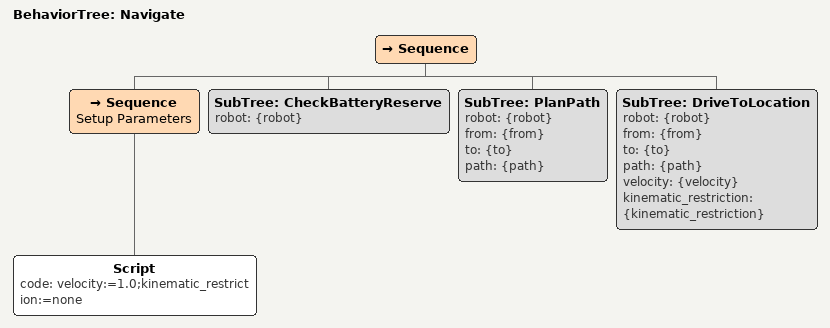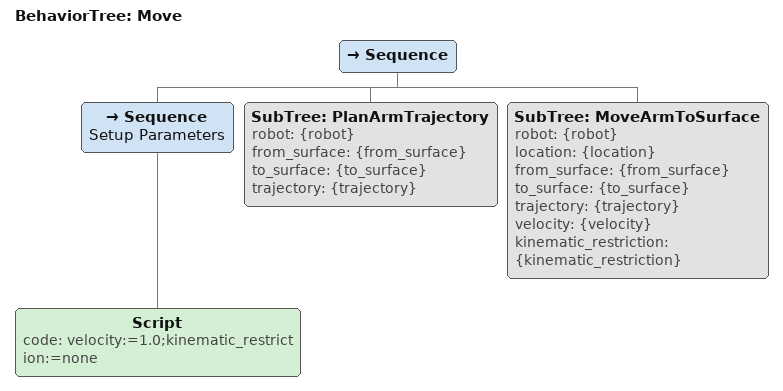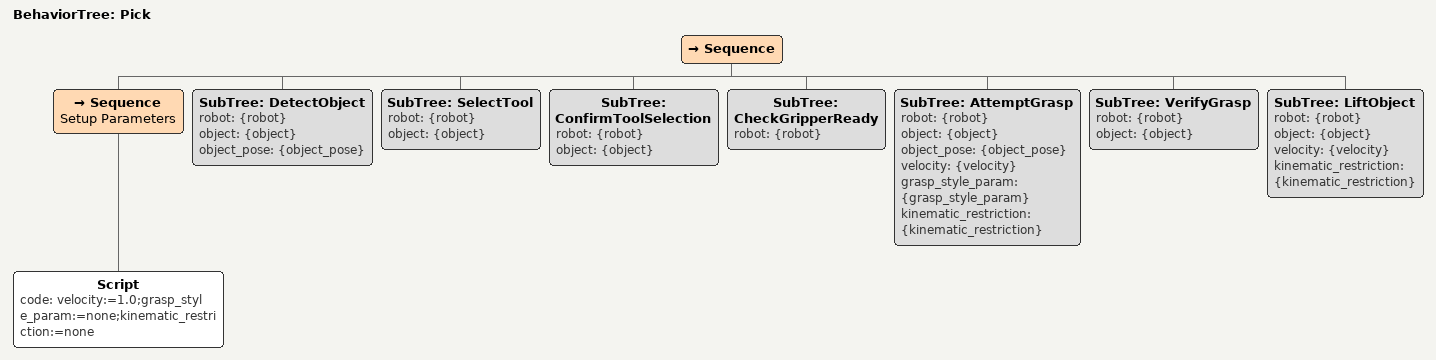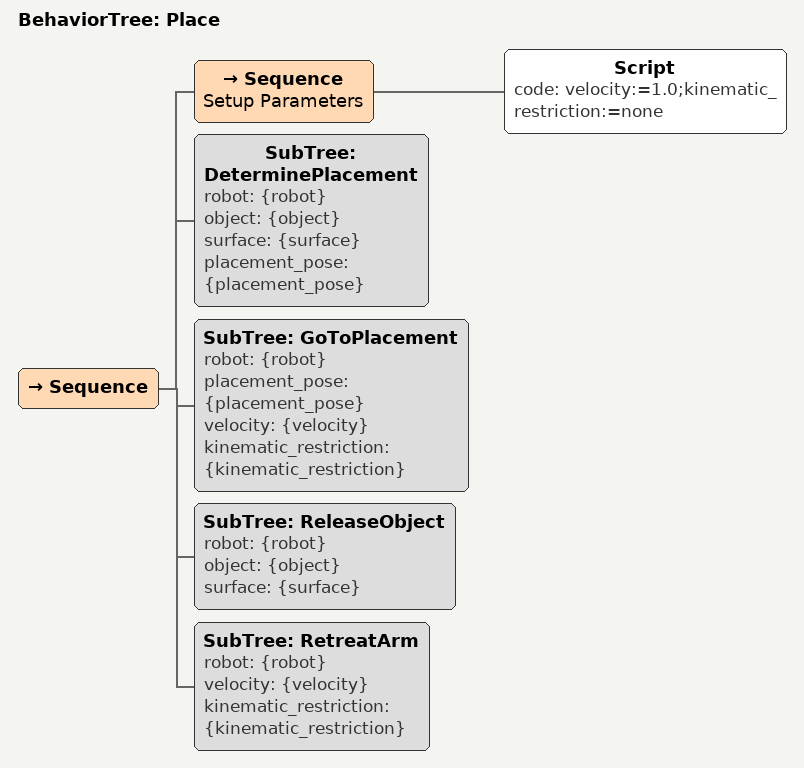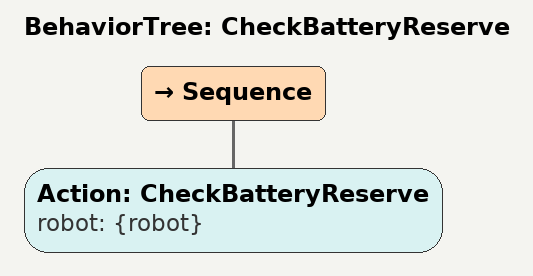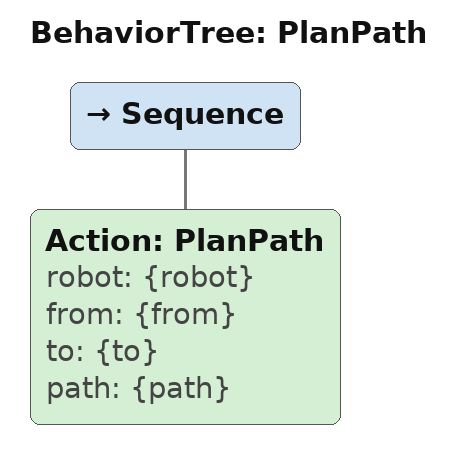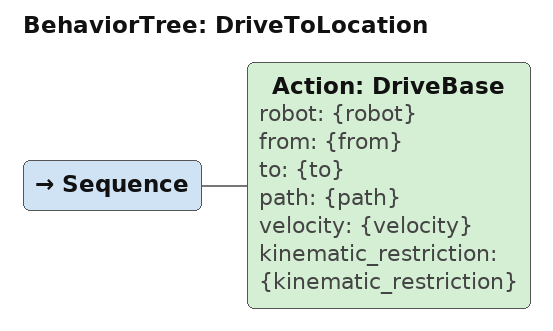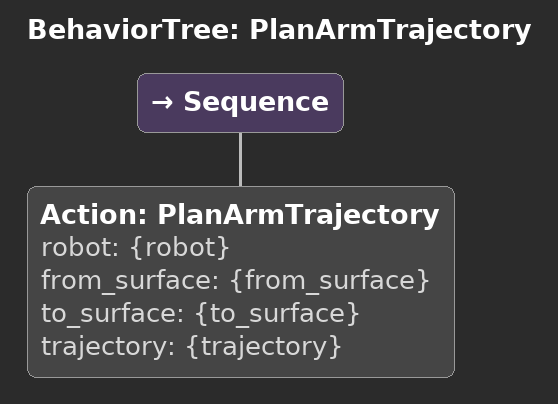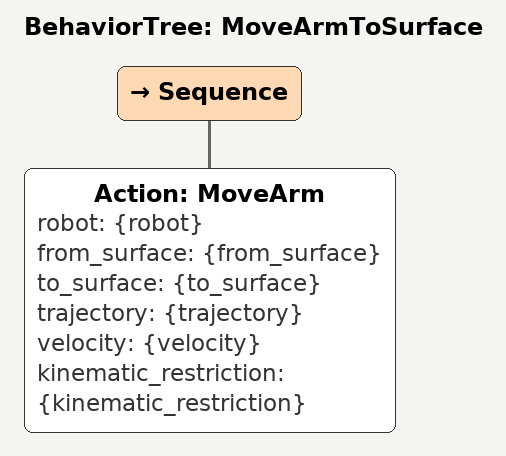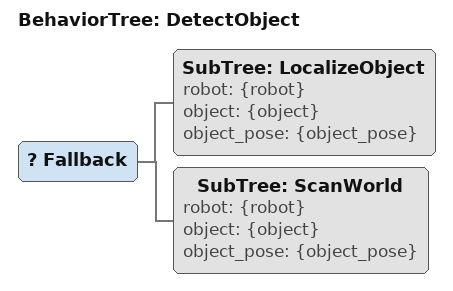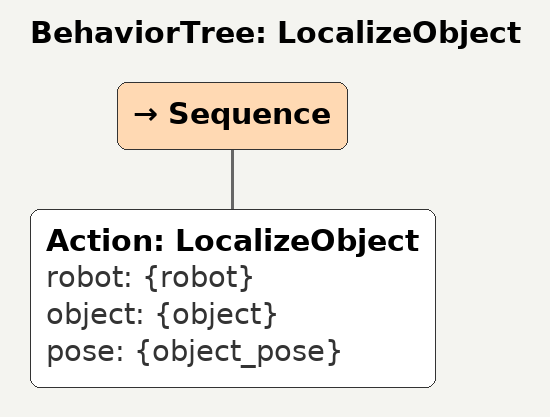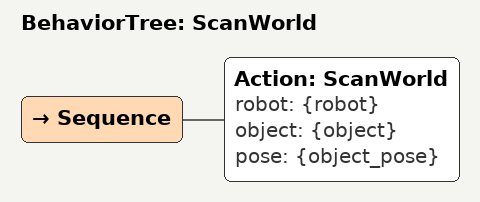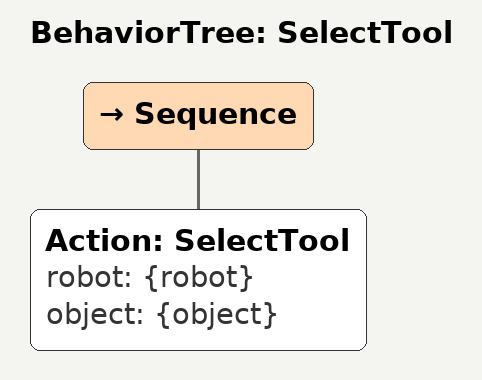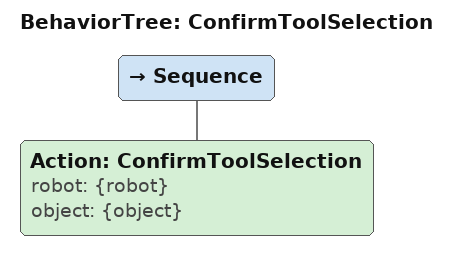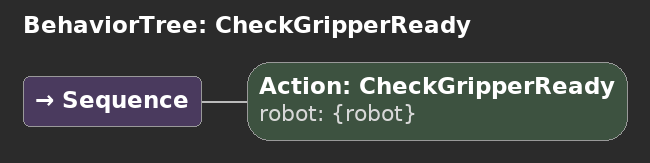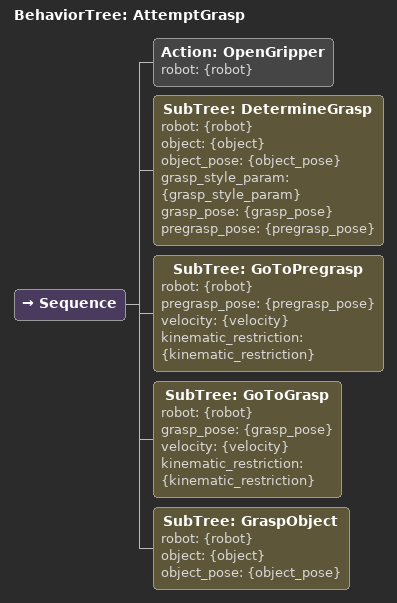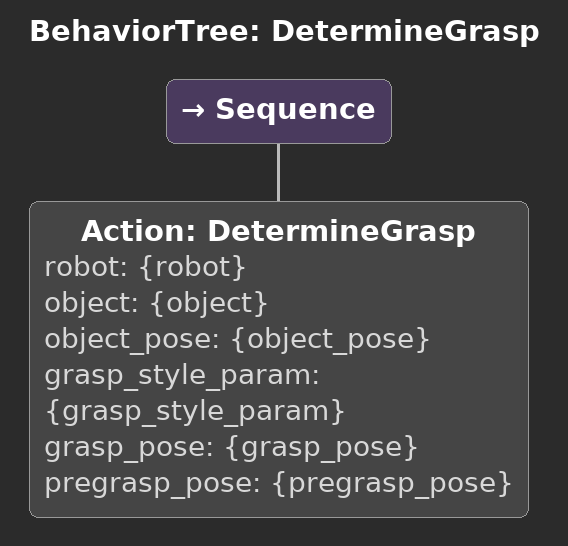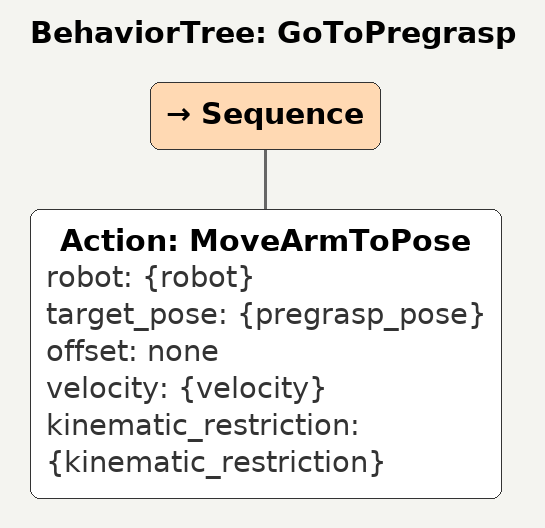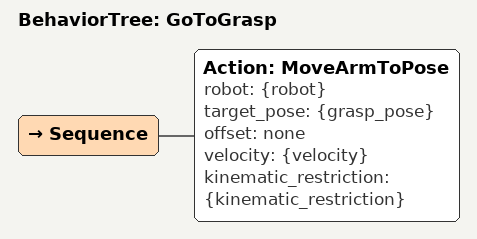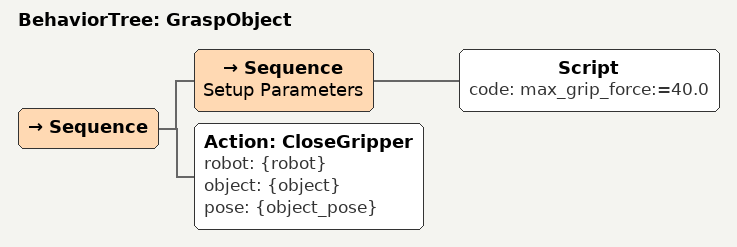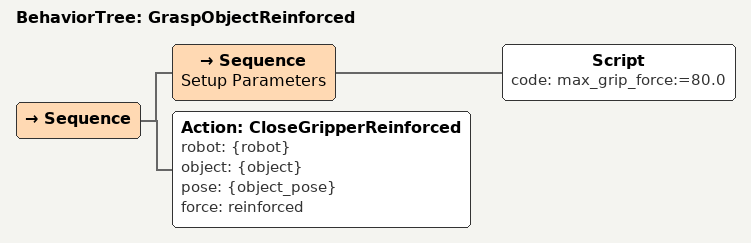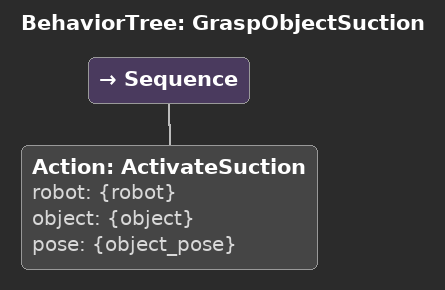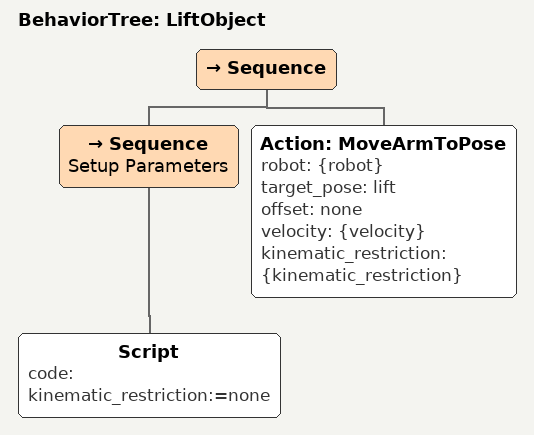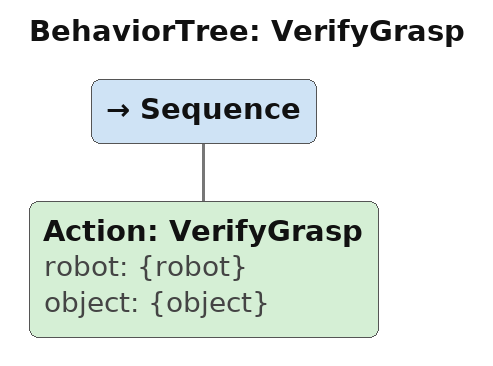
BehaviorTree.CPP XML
<BehaviorTree ID="Navigate" _pddl_parameters="robot;from;to">
    <Sequence>
        <Sequence name="Setup Parameters">
            <Script code="velocity:=1.0;kinematic_restriction:=none"/>
        </Sequence>
        <SubTree ID="CheckBatteryReserve" robot="{robot}"/>
        <SubTree ID="PlanPath" robot="{robot}" from="{from}" to="{to}" path="{path}"/>
        <SubTree ID="DriveToLocation" robot="{robot}" from="{from}" to="{to}" path="{path}" velocity="{velocity}" kinematic_restriction="{kinematic_restriction}"/>
    </Sequence>
</BehaviorTree>

<BehaviorTree ID="Move" _pddl_parameters="robot;location;from_surface;to_surface">
    <Sequence>
        <Sequence name="Setup Parameters">
            <Script code="velocity:=1.0;kinematic_restriction:=none"/>
        </Sequence>
        <SubTree ID="PlanArmTrajectory" robot="{robot}" from_surface="{from_surface}" to_surface="{to_surface}" trajectory="{trajectory}"/>
        <SubTree ID="MoveArmToSurface" robot="{robot}" location="{location}" from_surface="{from_surface}" to_surface="{to_surface}" trajectory="{trajectory}" velocity="{velocity}" kinematic_restriction="{kinematic_restriction}"/>
    </Sequence>
</BehaviorTree>

<BehaviorTree ID="Pick" _pddl_parameters="robot;object;location;surface">
    <Sequence>
        <Sequence name="Setup Parameters">
            <Script code="velocity:=1.0;grasp_style_param:=none;kinematic_restriction:=none"/>
        </Sequence>
        <SubTree ID="DetectObject" robot="{robot}" object="{object}" object_pose="{object_pose}"/>
        <SubTree ID="SelectTool" robot="{robot}" object="{object}"/>
        <SubTree ID="ConfirmToolSelection" robot="{robot}" object="{object}"/>
        <SubTree ID="CheckGripperReady" robot="{robot}"/>
        <SubTree ID="AttemptGrasp" robot="{robot}" object="{object}" object_pose="{object_pose}" velocity="{velocity}" grasp_style_param="{grasp_style_param}" kinematic_restriction="{kinematic_restriction}"/>
        <SubTree ID="VerifyGrasp" robot="{robot}" object="{object}"/>
        <SubTree ID="LiftObject" robot="{robot}" object="{object}" velocity="{velocity}" kinematic_restriction="{kinematic_restriction}"/>
    </Sequence>
</BehaviorTree>

<BehaviorTree ID="Place" _pddl_parameters="robot;object;location;surface">
    <Sequence>
        <Sequence name="Setup Parameters">
            <Script code="velocity:=1.0;kinematic_restriction:=none"/>
        </Sequence>
        <SubTree ID="DeterminePlacement" robot="{robot}" object="{object}" surface="{surface}" placement_pose="{placement_pose}"/>
        <SubTree ID="GoToPlacement" robot="{robot}" placement_pose="{placement_pose}" velocity="{velocity}" kinematic_restriction="{kinematic_restriction}"/>
        <SubTree ID="ReleaseObject" robot="{robot}" object="{object}" surface="{surface}"/>
        <SubTree ID="RetreatArm" robot="{robot}" velocity="{velocity}" kinematic_restriction="{kinematic_restriction}"/>
    </Sequence>
</BehaviorTree>

<BehaviorTree ID="CheckBatteryReserve" _inputs="robot">
    <Sequence>
        <Action ID="CheckBatteryReserve" robot="{robot}"/>
    </Sequence>
</BehaviorTree>

<BehaviorTree ID="PlanPath" _inputs="robot;from;to" _outputs="path">
    <Sequence>
        <Action ID="PlanPath" robot="{robot}" from="{from}" to="{to}" path="{path}"/>
    </Sequence>
</BehaviorTree>

<BehaviorTree ID="DriveToLocation" _inputs="robot;from;to;path;velocity;kinematic_restriction">
    <Sequence>
        <Action ID="DriveBase" robot="{robot}" from="{from}" to="{to}" path="{path}" velocity="{velocity}" kinematic_restriction="{kinematic_restriction}"/>
    </Sequence>
</BehaviorTree>

<BehaviorTree ID="PlanArmTrajectory" _inputs="robot;from_surface;to_surface" _outputs="trajectory">
    <Sequence>
        <Action ID="PlanArmTrajectory" robot="{robot}" from_surface="{from_surface}" to_surface="{to_surface}" trajectory="{trajectory}"/>
    </Sequence>
</BehaviorTree>

<BehaviorTree ID="MoveArmToSurface" _inputs="robot;location;from_surface;to_surface;trajectory;velocity;kinematic_restriction">
    <Sequence>
        <Action ID="MoveArm" robot="{robot}" from_surface="{from_surface}" to_surface="{to_surface}" trajectory="{trajectory}" velocity="{velocity}" kinematic_restriction="{kinematic_restriction}"/>
    </Sequence>
</BehaviorTree>

<BehaviorTree ID="DetectObject" _inputs="robot;object" _outputs="object_pose">
    <Fallback>
        <SubTree ID="LocalizeObject" robot="{robot}" object="{object}" object_pose="{object_pose}"/>
        <SubTree ID="ScanWorld" robot="{robot}" object="{object}" object_pose="{object_pose}"/>
    </Fallback>
</BehaviorTree>

<BehaviorTree ID="LocalizeObject" _inputs="robot;object" _outputs="object_pose">
    <Sequence>
        <Action ID="LocalizeObject" robot="{robot}" object="{object}" pose="{object_pose}"/>
    </Sequence>
</BehaviorTree>

<BehaviorTree ID="ScanWorld" _inputs="robot;object" _outputs="object_pose">
    <Sequence>
        <Action ID="ScanWorld" robot="{robot}" object="{object}" pose="{object_pose}"/>
    </Sequence>
</BehaviorTree>

<BehaviorTree ID="SelectTool" _inputs="robot;object">
    <Sequence>
        <Action ID="SelectTool" robot="{robot}" object="{object}"/>
    </Sequence>
</BehaviorTree>

<BehaviorTree ID="ConfirmToolSelection" _inputs="robot;object">
    <Sequence>
        <Action ID="ConfirmToolSelection" robot="{robot}" object="{object}"/>
    </Sequence>
</BehaviorTree>

<BehaviorTree ID="CheckGripperReady" _inputs="robot">
    <Sequence>
        <Action ID="CheckGripperReady" robot="{robot}"/>
    </Sequence>
</BehaviorTree>

<BehaviorTree ID="AttemptGrasp" _inputs="robot;object;object_pose;velocity;grasp_style_param;kinematic_restriction">
    <Sequence>
        <Action ID="OpenGripper" robot="{robot}"/>
        <SubTree ID="DetermineGrasp" robot="{robot}" object="{object}" object_pose="{object_pose}" grasp_style_param="{grasp_style_param}" grasp_pose="{grasp_pose}" pregrasp_pose="{pregrasp_pose}"/>
        <SubTree ID="GoToPregrasp" robot="{robot}" pregrasp_pose="{pregrasp_pose}" velocity="{velocity}" kinematic_restriction="{kinematic_restriction}"/>
        <SubTree ID="GoToGrasp" robot="{robot}" grasp_pose="{grasp_pose}" velocity="{velocity}" kinematic_restriction="{kinematic_restriction}"/>
        <SubTree ID="GraspObject" robot="{robot}" object="{object}" object_pose="{object_pose}"/>
    </Sequence>
</BehaviorTree>

<BehaviorTree ID="DetermineGrasp" _inputs="robot;object;object_pose;grasp_style_param" _outputs="grasp_pose;pregrasp_pose">
    <Sequence>
        <Action ID="DetermineGrasp" robot="{robot}" object="{object}" object_pose="{object_pose}" grasp_style_param="{grasp_style_param}" grasp_pose="{grasp_pose}" pregrasp_pose="{pregrasp_pose}"/>
    </Sequence>
</BehaviorTree>

<BehaviorTree ID="GoToPregrasp" _inputs="robot;pregrasp_pose;velocity;kinematic_restriction">
    <Sequence>
        <Action ID="MoveArmToPose" robot="{robot}" target_pose="{pregrasp_pose}" offset="none" velocity="{velocity}" kinematic_restriction="{kinematic_restriction}"/>
    </Sequence>
</BehaviorTree>

<BehaviorTree ID="GoToGrasp" _inputs="robot;grasp_pose;velocity;kinematic_restriction">
    <Sequence>
        <Action ID="MoveArmToPose" robot="{robot}" target_pose="{grasp_pose}" offset="none" velocity="{velocity}" kinematic_restriction="{kinematic_restriction}"/>
    </Sequence>
</BehaviorTree>

<BehaviorTree ID="GraspObject" _inputs="robot;object;object_pose">
    <Sequence>
        <Sequence name="Setup Parameters">
            <Script code="max_grip_force:=40.0"/>
        </Sequence>
        <Action ID="CloseGripper" robot="{robot}" object="{object}" pose="{object_pose}"/>
    </Sequence>
</BehaviorTree>

<BehaviorTree ID="GraspObjectReinforced" _inputs="robot;object;object_pose">
    <Sequence>
        <Sequence name="Setup Parameters">
            <Script code="max_grip_force:=80.0"/>
        </Sequence>
        <Action ID="CloseGripperReinforced" robot="{robot}" object="{object}" pose="{object_pose}" force="reinforced"/>
    </Sequence>
</BehaviorTree>

<BehaviorTree ID="GraspObjectSuction" _inputs="robot;object;object_pose">
    <Sequence>
        <Action ID="ActivateSuction" robot="{robot}" object="{object}" pose="{object_pose}"/>
    </Sequence>
</BehaviorTree>

<BehaviorTree ID="LiftObject" _inputs="robot;object;velocity;kinematic_restriction">
    <Sequence>
        <Sequence name="Setup Parameters">
            <Script code="kinematic_restriction:=none"/>
        </Sequence>
        <Action ID="MoveArmToPose" robot="{robot}" target_pose="lift" offset="none" velocity="{velocity}" kinematic_restriction="{kinematic_restriction}"/>
    </Sequence>
</BehaviorTree>

<BehaviorTree ID="VerifyGrasp" _inputs="robot;object">
    <Sequence>
        <Action ID="VerifyGrasp" robot="{robot}" object="{object}"/>
    </Sequence>
</BehaviorTree>
